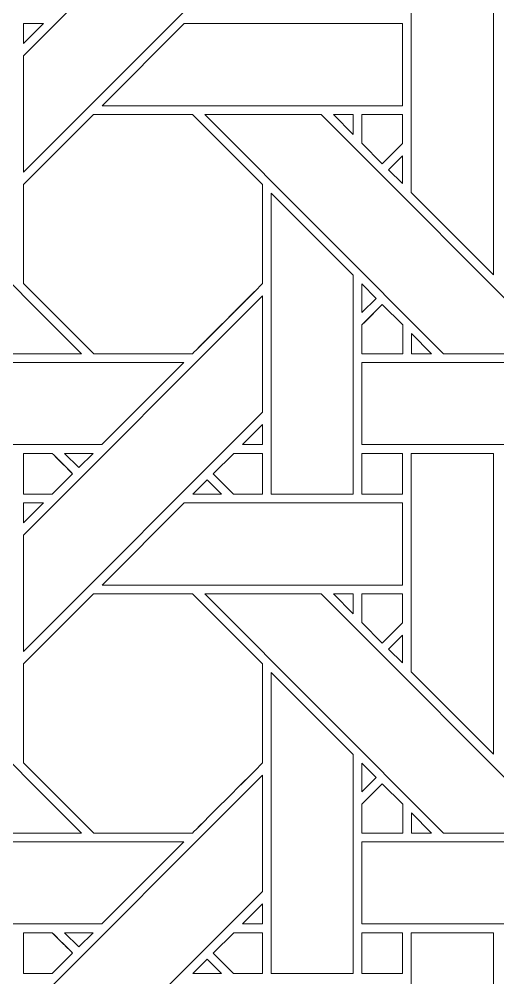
# Model space of a CAD drawing. Header units: inches. Extents: x 2.4 to 22.4, y -0.9 to 19.1.
# Drawn here: x 12.612 to 13.561, y 8.097 to 9.995 of the extents above; entities that cross this region are included whole.
import ezdxf

# ---------------------------------------------------------------- set-up
doc = ezdxf.new("R2010")
doc.units = ezdxf.units.IN
doc.header["$MEASUREMENT"] = 0
doc.layers.add('Design', color=7, linetype='Continuous', lineweight=0)

msp = doc.modelspace()

# ---------------------------------------------------------------- linework, layer by layer
at = {"layer": 'Design'}
for points, knots in [([(12.38285403781467, 19.09476386176223), (6.860006544325086, 19.09476386176223), (2.38285403781467, 14.61761135525181), (2.38285403781467, 9.094763861762152), (2.38285403781467, 3.571916368272569), (6.860006544325086, -0.9052361382378471), (12.38285403781467, -0.9052361382378471), (17.90570068359375, -0.9052361382378471), (22.38285319010417, 3.571916368272569), (22.38285319010417, 9.094763861762152), (22.38285319010417, 14.61761135525181), (17.90570068359375, 19.09476386176223), (12.38285403781467, 19.09476386176223)], [0, 0, 0, 0, 1, 1, 1, 2, 2, 2, 3, 3, 3, 4, 4, 4, 4]), ([(12.38285399022667, 17.97202232840777), (7.480079523069409, 17.97202232840777), (3.505595523581076, 13.99753832891944), (3.505595523581076, 9.094763861762152), (3.505595523581076, 4.191989394604888), (7.480079523069409, 0.2175053951165814), (12.38285399022667, 0.2175053951165814), (17.28562770484945, 0.2175053951165814), (21.26011170433779, 4.191989394604888), (21.26011170433779, 9.094763861762152), (21.26011170433779, 13.99753832891944), (17.28562770484945, 17.97202232840777), (12.38285399022667, 17.97202232840777)], [0, 0, 0, 0, 1, 1, 1, 2, 2, 2, 3, 3, 3, 4, 4, 4, 4]), ([(13.0940670437283, 10.16536966959635), (13.0940670437283, 10.16536966959635), (12.62039693196614, 9.691719902886282), (12.62039693196614, 9.691719902886282), (12.62039693196614, 9.691719902886282), (12.62039693196614, 9.92181650797526), (12.62039693196614, 9.92181650797526), (12.62039693196614, 9.92181650797526), (13.0940670437283, 10.39541880289713), (13.0940670437283, 10.39541880289713), (13.0940670437283, 10.39541880289713), (13.0940670437283, 10.16536966959635), (13.0940670437283, 10.16536966959635)], [0, 0, 0, 0, 1, 1, 1, 2, 2, 2, 3, 3, 3, 4, 4, 4, 4]), ([(13.55197397867838, 9.488807678222656), (13.55197397867838, 9.488807678222656), (13.38905673556857, 9.651725769042969), (13.38905673556857, 9.651725769042969), (13.38905673556857, 9.651725769042969), (13.38905673556857, 10.08392418755425), (13.38905673556857, 10.08392418755425), (13.38905673556857, 10.08392418755425), (13.55197397867838, 10.08392418755425), (13.55197397867838, 10.08392418755425), (13.55197397867838, 10.08392418755425), (13.55197397867838, 9.488807678222656), (13.55197397867838, 9.488807678222656)], [0, 0, 0, 0, 1, 1, 1, 2, 2, 2, 3, 3, 3, 4, 4, 4, 4]), ([(12.66022830539279, 9.986007690429688), (12.66022830539279, 9.986007690429688), (12.62039693196614, 9.946177164713541), (12.62039693196614, 9.946177164713541), (12.62039693196614, 9.946177164713541), (12.62039693196614, 9.986007690429688), (12.62039693196614, 9.986007690429688), (12.62039693196614, 9.986007690429688), (12.66022830539279, 9.986007690429688), (12.66022830539279, 9.986007690429688)], [0, 0, 0, 0, 1, 1, 1, 2, 2, 2, 3, 3, 3, 3]), ([(13.37152353922526, 9.986000908745657), (13.37152353922526, 9.986000908745657), (13.37152353922526, 9.823198954264322), (13.37152353922526, 9.823198954264322), (13.37152353922526, 9.823198954264322), (12.77623664008246, 9.823198954264322), (12.77623664008246, 9.823198954264322), (12.77623664008246, 9.823198954264322), (12.93908606635199, 9.986000908745657), (12.93908606635199, 9.986000908745657), (12.93908606635199, 9.986000908745657), (13.37152353922526, 9.986000908745657), (13.37152353922526, 9.986000908745657)], [0, 0, 0, 0, 1, 1, 1, 2, 2, 2, 3, 3, 3, 4, 4, 4, 4]), ([(12.73541174994574, 9.332411024305555), (12.73541174994574, 9.332411024305555), (12.50438944498698, 9.332411024305555), (12.50438944498698, 9.332411024305555), (12.50438944498698, 9.332411024305555), (12.03081427680121, 9.806060791015625), (12.03081427680121, 9.806060791015625), (12.03081427680121, 9.806060791015625), (12.26176198323567, 9.806060791015625), (12.26176198323567, 9.806060791015625), (12.26176198323567, 9.806060791015625), (12.73541174994574, 9.332411024305555), (12.73541174994574, 9.332411024305555)], [0, 0, 0, 0, 1, 1, 1, 2, 2, 2, 3, 3, 3, 4, 4, 4, 4]), ([(12.75909593370225, 9.8060548570421), (12.75909593370225, 9.8060548570421), (12.95530700683594, 9.8060548570421), (12.95530700683594, 9.8060548570421), (12.95530700683594, 9.8060548570421), (13.09405178493923, 9.667333814832899), (13.09405178493923, 9.667333814832899), (13.09405178493923, 9.667333814832899), (13.09405178493923, 9.471112569173174), (13.09405178493923, 9.471112569173174), (13.07625325520833, 9.453178405761719), (12.96432579888238, 9.341440836588541), (12.95534091525607, 9.332429673936632), (12.95534091525607, 9.332429673936632), (12.75963677300347, 9.332429673936632), (12.75963677300347, 9.332429673936632), (12.75963677300347, 9.332429673936632), (12.62039184570312, 9.471671210394964), (12.62039184570312, 9.471671210394964), (12.62039184570312, 9.471671210394964), (12.62039184570312, 9.667333814832899), (12.62039184570312, 9.667333814832899), (12.62039184570312, 9.667333814832899), (12.75909593370225, 9.8060548570421), (12.75909593370225, 9.8060548570421)], [0, 0, 0, 0, 1, 1, 1, 2, 2, 2, 3, 3, 3, 4, 4, 4, 5, 5, 5, 6, 6, 6, 7, 7, 7, 8, 8, 8, 8]), ([(13.09405178493923, 9.471112569173174), (13.07593366834852, 9.452857971191406), (12.96408081054687, 9.34118906656901), (12.95534091525607, 9.332429673936632), (12.95534091525607, 9.332429673936632), (12.75963677300347, 9.332429673936632), (12.75963677300347, 9.332429673936632), (12.75963677300347, 9.332429673936632), (12.62039184570312, 9.471671210394964), (12.62039184570312, 9.471671210394964), (12.62039184570312, 9.471671210394964), (12.62039184570312, 9.667333814832899), (12.62039184570312, 9.667333814832899), (12.62039184570312, 9.667333814832899), (12.75909593370225, 9.8060548570421), (12.75909593370225, 9.8060548570421), (12.75909593370225, 9.8060548570421), (12.95530700683594, 9.8060548570421), (12.95530700683594, 9.8060548570421), (12.95530700683594, 9.8060548570421), (13.09405178493923, 9.667333814832899), (13.09405178493923, 9.667333814832899), (13.09405178493923, 9.667333814832899), (13.09405178493923, 9.471112569173174), (13.09405178493923, 9.471112569173174)], [0, 0, 0, 0, 1, 1, 1, 2, 2, 2, 3, 3, 3, 4, 4, 4, 5, 5, 5, 6, 6, 6, 7, 7, 7, 8, 8, 8, 8]), ([(13.68412695990668, 9.332411024305555), (13.68412695990668, 9.332411024305555), (13.45310465494791, 9.332411024305555), (13.45310465494791, 9.332411024305555), (13.45310465494791, 9.332411024305555), (12.97954305013021, 9.806060791015625), (12.97954305013021, 9.806060791015625), (12.97954305013021, 9.806060791015625), (13.21048397488064, 9.806060791015625), (13.21048397488064, 9.806060791015625), (13.21048397488064, 9.806060791015625), (13.68412695990668, 9.332411024305555), (13.68412695990668, 9.332411024305555)], [0, 0, 0, 0, 1, 1, 1, 2, 2, 2, 3, 3, 3, 4, 4, 4, 4]), ([(13.23460557725694, 9.806054009331596), (13.23460557725694, 9.806054009331596), (13.27405548095703, 9.806054009331596), (13.27405548095703, 9.806054009331596), (13.27405548095703, 9.806054009331596), (13.27405548095703, 9.766229417588974), (13.27405548095703, 9.766229417588974), (13.27405548095703, 9.766229417588974), (13.23460557725694, 9.806054009331596), (13.23460557725694, 9.806054009331596)], [0, 0, 0, 0, 1, 1, 1, 2, 2, 2, 3, 3, 3, 3]), ([(13.29125722249349, 9.748860677083332), (13.29125722249349, 9.748860677083332), (13.29125722249349, 9.806068420410156), (13.29125722249349, 9.806068420410156), (13.29125722249349, 9.806068420410156), (13.37151760525173, 9.806068420410156), (13.37151760525173, 9.806068420410156), (13.37151760525173, 9.806068420410156), (13.37151760525173, 9.748473273383246), (13.37151760525173, 9.748473273383246), (13.37151760525173, 9.748473273383246), (13.33158789740668, 9.708526611328125), (13.33158789740668, 9.708526611328125), (13.33158789740668, 9.708526611328125), (13.29125722249349, 9.748860677083332), (13.29125722249349, 9.748860677083332)], [0, 0, 0, 0, 1, 1, 1, 2, 2, 2, 3, 3, 3, 4, 4, 4, 5, 5, 5, 5]), ([(13.37151760525173, 9.748473273383246), (13.37151760525173, 9.748473273383246), (13.33158789740668, 9.708526611328125), (13.33158789740668, 9.708526611328125), (13.33158789740668, 9.708526611328125), (13.29125722249349, 9.748860677083332), (13.29125722249349, 9.748860677083332), (13.29125722249349, 9.748860677083332), (13.29125722249349, 9.806068420410156), (13.29125722249349, 9.806068420410156), (13.29125722249349, 9.806068420410156), (13.37151760525173, 9.806068420410156), (13.37151760525173, 9.806068420410156), (13.37151760525173, 9.806068420410156), (13.37151760525173, 9.748473273383246), (13.37151760525173, 9.748473273383246)], [0, 0, 0, 0, 1, 1, 1, 2, 2, 2, 3, 3, 3, 4, 4, 4, 5, 5, 5, 5]), ([(13.37152353922526, 9.724227057562933), (13.37152353922526, 9.724227057562933), (13.37152353922526, 9.669054667154947), (13.37152353922526, 9.669054667154947), (13.37152353922526, 9.669054667154947), (13.34375339084201, 9.696436564127604), (13.34375339084201, 9.696436564127604), (13.34375339084201, 9.696436564127604), (13.37152353922526, 9.724227057562933), (13.37152353922526, 9.724227057562933)], [0, 0, 0, 0, 1, 1, 1, 2, 2, 2, 3, 3, 3, 3]), ([(13.1112060546875, 9.05441708034939), (13.1112060546875, 9.05441708034939), (13.1112060546875, 9.650249057345919), (13.1112060546875, 9.650249057345919), (13.1112060546875, 9.650249057345919), (13.27396053738064, 9.488106621636282), (13.27396053738064, 9.488106621636282), (13.27396053738064, 9.488106621636282), (13.27396053738064, 9.05441708034939), (13.27396053738064, 9.05441708034939), (13.27396053738064, 9.05441708034939), (13.1112060546875, 9.05441708034939), (13.1112060546875, 9.05441708034939)], [0, 0, 0, 0, 1, 1, 1, 2, 2, 2, 3, 3, 3, 4, 4, 4, 4]), ([(13.29127587212456, 9.413842095269096), (13.29127587212456, 9.413842095269096), (13.29127587212456, 9.47060055202908), (13.29127587212456, 9.47060055202908), (13.29127587212456, 9.47060055202908), (13.31945461697048, 9.442027621799044), (13.31945461697048, 9.442027621799044), (13.31945461697048, 9.442027621799044), (13.29127587212456, 9.413842095269096), (13.29127587212456, 9.413842095269096)], [0, 0, 0, 0, 1, 1, 1, 2, 2, 2, 3, 3, 3, 3]), ([(13.0940670437283, 9.21664089626736), (13.0940670437283, 9.21664089626736), (12.62039693196614, 8.742984347873264), (12.62039693196614, 8.742984347873264), (12.62039693196614, 8.742984347873264), (12.62039693196614, 8.973080952962238), (12.62039693196614, 8.973080952962238), (12.62039693196614, 8.973080952962238), (13.0940670437283, 9.446683247884113), (13.0940670437283, 9.446683247884113), (13.0940670437283, 9.446683247884113), (13.0940670437283, 9.21664089626736), (13.0940670437283, 9.21664089626736)], [0, 0, 0, 0, 1, 1, 1, 2, 2, 2, 3, 3, 3, 4, 4, 4, 4]), ([(13.29127078586154, 9.332187228732638), (13.29127078586154, 9.332187228732638), (13.29127078586154, 9.389473809136282), (13.29127078586154, 9.389473809136282), (13.29127078586154, 9.389473809136282), (13.33159467909071, 9.429807874891493), (13.33159467909071, 9.429807874891493), (13.33159467909071, 9.429807874891493), (13.37192620171441, 9.389480590820312), (13.37192620171441, 9.389480590820312), (13.37192620171441, 9.389480590820312), (13.37192620171441, 9.332187228732638), (13.37192620171441, 9.332187228732638), (13.37192620171441, 9.332187228732638), (13.29127078586154, 9.332187228732638), (13.29127078586154, 9.332187228732638)], [0, 0, 0, 0, 1, 1, 1, 2, 2, 2, 3, 3, 3, 4, 4, 4, 5, 5, 5, 5]), ([(13.29670715332031, 9.394893222384981), (13.29670715332031, 9.394893222384981), (13.33159467909071, 9.429807874891493), (13.33159467909071, 9.429807874891493), (13.33159467909071, 9.429807874891493), (13.37192620171441, 9.389480590820312), (13.37192620171441, 9.389480590820312), (13.37192620171441, 9.389480590820312), (13.37192620171441, 9.332187228732638), (13.37192620171441, 9.332187228732638), (13.37192620171441, 9.332187228732638), (13.29127078586154, 9.332187228732638), (13.29127078586154, 9.332187228732638), (13.29127078586154, 9.332187228732638), (13.29127078586154, 9.389473809136282), (13.29127078586154, 9.389473809136282), (13.29127078586154, 9.389473809136282), (13.29670715332031, 9.394893222384981), (13.29670715332031, 9.394893222384981)], [0, 0, 0, 0, 1, 1, 1, 2, 2, 2, 3, 3, 3, 4, 4, 4, 5, 5, 5, 6, 6, 6, 6]), ([(13.38917880588107, 9.332404242621527), (13.38917880588107, 9.332404242621527), (13.38917880588107, 9.372200859917532), (13.38917880588107, 9.372200859917532), (13.38917880588107, 9.372200859917532), (13.42890082465278, 9.332404242621527), (13.42890082465278, 9.332404242621527), (13.42890082465278, 9.332404242621527), (13.38917880588107, 9.332404242621527), (13.38917880588107, 9.332404242621527)], [0, 0, 0, 0, 1, 1, 1, 2, 2, 2, 3, 3, 3, 3]), ([(12.34254709879557, 9.152463277180988), (12.34254709879557, 9.152463277180988), (12.34254709879557, 9.315163506401907), (12.34254709879557, 9.315163506401907), (12.34254709879557, 9.315163506401907), (12.93824174669053, 9.315163506401907), (12.93824174669053, 9.315163506401907), (12.93824174669053, 9.315163506401907), (12.7755143907335, 9.152463277180988), (12.7755143907335, 9.152463277180988), (12.7755143907335, 9.152463277180988), (12.34254709879557, 9.152463277180988), (12.34254709879557, 9.152463277180988)], [0, 0, 0, 0, 1, 1, 1, 2, 2, 2, 3, 3, 3, 4, 4, 4, 4]), ([(13.88697136773003, 9.315163506401907), (13.88697136773003, 9.315163506401907), (13.724244011773, 9.152463277180988), (13.724244011773, 9.152463277180988), (13.724244011773, 9.152463277180988), (13.29127587212456, 9.152463277180988), (13.29127587212456, 9.152463277180988), (13.29127587212456, 9.152463277180988), (13.29127587212456, 9.315163506401907), (13.29127587212456, 9.315163506401907), (13.29127587212456, 9.315163506401907), (13.88697136773003, 9.315163506401907), (13.88697136773003, 9.315163506401907)], [0, 0, 0, 0, 1, 1, 1, 2, 2, 2, 3, 3, 3, 4, 4, 4, 4]), ([(13.05430433485243, 9.152483622233072), (13.05430433485243, 9.152483622233072), (13.0940670437283, 9.192253112792969), (13.0940670437283, 9.192253112792969), (13.0940670437283, 9.192253112792969), (13.0940670437283, 9.152483622233072), (13.0940670437283, 9.152483622233072), (13.0940670437283, 9.152483622233072), (13.05430433485243, 9.152483622233072), (13.05430433485243, 9.152483622233072)], [0, 0, 0, 0, 1, 1, 1, 2, 2, 2, 3, 3, 3, 3]), ([(12.67745717366536, 9.135196261935763), (12.68259599473741, 9.130084567599825), (12.71336703830295, 9.099268595377604), (12.71779123942057, 9.094844394259981), (12.71779123942057, 9.094844394259981), (12.67736477322048, 9.054421318901907), (12.67736477322048, 9.054421318901907), (12.67736477322048, 9.054421318901907), (12.62039184570312, 9.054421318901907), (12.62039184570312, 9.054421318901907), (12.62039184570312, 9.054421318901907), (12.62039184570312, 9.135196261935763), (12.62039184570312, 9.135196261935763), (12.62039184570312, 9.135196261935763), (12.67745717366536, 9.135196261935763), (12.67745717366536, 9.135196261935763)], [0, 0, 0, 0, 1, 1, 1, 2, 2, 2, 3, 3, 3, 4, 4, 4, 5, 5, 5, 5]), ([(12.62039184570312, 9.054421318901907), (12.62039184570312, 9.054421318901907), (12.62039184570312, 9.135196261935763), (12.62039184570312, 9.135196261935763), (12.62039184570312, 9.135196261935763), (12.67745717366536, 9.135196261935763), (12.67745717366536, 9.135196261935763), (12.68291558159722, 9.129771762424044), (12.71374850802951, 9.098894755045572), (12.71779123942057, 9.094844394259981), (12.71779123942057, 9.094844394259981), (12.67736477322048, 9.054421318901907), (12.67736477322048, 9.054421318901907), (12.67736477322048, 9.054421318901907), (12.62039184570312, 9.054421318901907), (12.62039184570312, 9.054421318901907)], [0, 0, 0, 0, 1, 1, 1, 2, 2, 2, 3, 3, 3, 4, 4, 4, 5, 5, 5, 5]), ([(12.70181528727213, 9.13519541422526), (12.70181528727213, 9.13519541422526), (12.75829484727647, 9.13519541422526), (12.75829484727647, 9.13519541422526), (12.75829484727647, 9.13519541422526), (12.73000759548611, 9.107009887695312), (12.73000759548611, 9.107009887695312), (12.73000759548611, 9.107009887695312), (12.70181528727213, 9.13519541422526), (12.70181528727213, 9.13519541422526)], [0, 0, 0, 0, 1, 1, 1, 2, 2, 2, 3, 3, 3, 3]), ([(13.03695678710937, 9.054414537217882), (13.03695678710937, 9.054414537217882), (12.99659474690755, 9.09479014078776), (12.99659474690755, 9.09479014078776), (12.99659474690755, 9.09479014078776), (13.03702460394965, 9.135216606987846), (13.03702460394965, 9.135216606987846), (13.03702460394965, 9.135216606987846), (13.09406534830729, 9.135216606987846), (13.09406534830729, 9.135216606987846), (13.09406534830729, 9.135216606987846), (13.09406534830729, 9.054414537217882), (13.09406534830729, 9.054414537217882), (13.09406534830729, 9.054414537217882), (13.03695678710937, 9.054414537217882), (13.03695678710937, 9.054414537217882)], [0, 0, 0, 0, 1, 1, 1, 2, 2, 2, 3, 3, 3, 4, 4, 4, 5, 5, 5, 5]), ([(13.09406534830729, 9.135216606987846), (13.09406534830729, 9.135216606987846), (13.09406534830729, 9.054414537217882), (13.09406534830729, 9.054414537217882), (13.09406534830729, 9.054414537217882), (13.03695678710937, 9.054414537217882), (13.03695678710937, 9.054414537217882), (13.03695678710937, 9.054414537217882), (12.99659474690755, 9.09479014078776), (12.99659474690755, 9.09479014078776), (12.99659474690755, 9.09479014078776), (13.03702460394965, 9.135216606987846), (13.03702460394965, 9.135216606987846), (13.03702460394965, 9.135216606987846), (13.09406534830729, 9.135216606987846), (13.09406534830729, 9.135216606987846)], [0, 0, 0, 0, 1, 1, 1, 2, 2, 2, 3, 3, 3, 4, 4, 4, 5, 5, 5, 5]), ([(13.29127078586154, 9.054414537217882), (13.29127078586154, 9.054414537217882), (13.29127078586154, 9.135196261935763), (13.29127078586154, 9.135196261935763), (13.29127078586154, 9.135196261935763), (13.37151760525173, 9.135196261935763), (13.37151760525173, 9.135196261935763), (13.37151760525173, 9.135196261935763), (13.37151760525173, 9.054414537217882), (13.37151760525173, 9.054414537217882), (13.37151760525173, 9.054414537217882), (13.29127078586154, 9.054414537217882), (13.29127078586154, 9.054414537217882)], [0, 0, 0, 0, 1, 1, 1, 2, 2, 2, 3, 3, 3, 4, 4, 4, 4]), ([(13.37151760525173, 9.135196261935763), (13.37151760525173, 9.135196261935763), (13.37151760525173, 9.054414537217882), (13.37151760525173, 9.054414537217882), (13.37151760525173, 9.054414537217882), (13.29127078586154, 9.054414537217882), (13.29127078586154, 9.054414537217882), (13.29127078586154, 9.054414537217882), (13.29127078586154, 9.135196261935763), (13.29127078586154, 9.135196261935763), (13.29127078586154, 9.135196261935763), (13.37151760525173, 9.135196261935763), (13.37151760525173, 9.135196261935763)], [0, 0, 0, 0, 1, 1, 1, 2, 2, 2, 3, 3, 3, 4, 4, 4, 4]), ([(13.55197397867838, 8.54008568657769), (13.55197397867838, 8.54008568657769), (13.38905673556857, 8.7030029296875), (13.38905673556857, 8.7030029296875), (13.38905673556857, 8.7030029296875), (13.38905673556857, 9.13519541422526), (13.38905673556857, 9.13519541422526), (13.38905673556857, 9.13519541422526), (13.55197397867838, 9.13519541422526), (13.55197397867838, 9.13519541422526), (13.55197397867838, 9.13519541422526), (13.55197397867838, 8.54008568657769), (13.55197397867838, 8.54008568657769)], [0, 0, 0, 0, 1, 1, 1, 2, 2, 2, 3, 3, 3, 4, 4, 4, 4]), ([(13.01273091634114, 9.05441708034939), (13.01273091634114, 9.05441708034939), (12.95622422960069, 9.05441708034939), (12.95622422960069, 9.05441708034939), (12.95622422960069, 9.05441708034939), (12.98448435465495, 9.082677205403645), (12.98448435465495, 9.082677205403645), (12.98448435465495, 9.082677205403645), (13.01273091634114, 9.05441708034939), (13.01273091634114, 9.05441708034939)], [0, 0, 0, 0, 1, 1, 1, 2, 2, 2, 3, 3, 3, 3]), ([(12.66022830539279, 9.037278917100695), (12.66022830539279, 9.037278917100695), (12.62039693196614, 8.997447543674044), (12.62039693196614, 8.997447543674044), (12.62039693196614, 8.997447543674044), (12.62039693196614, 9.037278917100695), (12.62039693196614, 9.037278917100695), (12.62039693196614, 9.037278917100695), (12.66022830539279, 9.037278917100695), (12.66022830539279, 9.037278917100695)], [0, 0, 0, 0, 1, 1, 1, 2, 2, 2, 3, 3, 3, 3]), ([(13.37152353922526, 9.037278917100695), (13.37152353922526, 9.037278917100695), (13.37152353922526, 8.87447018093533), (13.37152353922526, 8.87447018093533), (13.37152353922526, 8.87447018093533), (12.77623664008246, 8.87447018093533), (12.77623664008246, 8.87447018093533), (12.77623664008246, 8.87447018093533), (12.93908606635199, 9.037278917100695), (12.93908606635199, 9.037278917100695), (12.93908606635199, 9.037278917100695), (13.37152353922526, 9.037278917100695), (13.37152353922526, 9.037278917100695)], [0, 0, 0, 0, 1, 1, 1, 2, 2, 2, 3, 3, 3, 4, 4, 4, 4]), ([(12.03081427680121, 8.857331169976128), (12.03081427680121, 8.857331169976128), (12.26176198323567, 8.857331169976128), (12.26176198323567, 8.857331169976128), (12.26176198323567, 8.857331169976128), (12.73541174994574, 8.383688184950087), (12.73541174994574, 8.383688184950087), (12.73541174994574, 8.383688184950087), (12.50437503390842, 8.383688184950087), (12.50437503390842, 8.383688184950087), (12.50437503390842, 8.383688184950087), (12.03081427680121, 8.857331169976128), (12.03081427680121, 8.857331169976128)], [0, 0, 0, 0, 1, 1, 1, 2, 2, 2, 3, 3, 3, 4, 4, 4, 4]), ([(12.75909593370225, 8.857318454318577), (12.75909593370225, 8.857318454318577), (12.95530700683594, 8.857318454318577), (12.95530700683594, 8.857318454318577), (12.95530700683594, 8.857318454318577), (13.09405178493923, 8.71860165066189), (13.09405178493923, 8.71860165066189), (13.09405178493923, 8.71860165066189), (13.09405178493923, 8.52238040500217), (13.09405178493923, 8.52238040500217), (13.07625325520833, 8.504445393880207), (12.9643325805664, 8.392704433865015), (12.9553476969401, 8.383693271213108), (12.9553476969401, 8.383693271213108), (12.75963677300347, 8.383693271213108), (12.75963677300347, 8.383693271213108), (12.75963677300347, 8.383693271213108), (12.62039184570312, 8.52293480767144), (12.62039184570312, 8.52293480767144), (12.62039184570312, 8.52293480767144), (12.62039184570312, 8.718594868977863), (12.62039184570312, 8.718594868977863), (12.62039184570312, 8.718594868977863), (12.75909593370225, 8.857318454318577), (12.75909593370225, 8.857318454318577)], [0, 0, 0, 0, 1, 1, 1, 2, 2, 2, 3, 3, 3, 4, 4, 4, 5, 5, 5, 6, 6, 6, 7, 7, 7, 8, 8, 8, 8]), ([(12.62039184570312, 8.718594868977863), (12.62039184570312, 8.718594868977863), (12.75909593370225, 8.857318454318577), (12.75909593370225, 8.857318454318577), (12.75909593370225, 8.857318454318577), (12.95530700683594, 8.857318454318577), (12.95530700683594, 8.857318454318577), (12.95530700683594, 8.857318454318577), (13.09405178493923, 8.71860165066189), (13.09405178493923, 8.71860165066189), (13.09405178493923, 8.71860165066189), (13.09405178493923, 8.52238040500217), (13.09405178493923, 8.52238040500217), (13.0761244032118, 8.50431654188368), (12.96423678927951, 8.392609490288628), (12.9553476969401, 8.383693271213108), (12.9553476969401, 8.383693271213108), (12.75963677300347, 8.383693271213108), (12.75963677300347, 8.383693271213108), (12.75963677300347, 8.383693271213108), (12.62039184570312, 8.52293480767144), (12.62039184570312, 8.52293480767144), (12.62039184570312, 8.52293480767144), (12.62039184570312, 8.718594868977863), (12.62039184570312, 8.718594868977863)], [0, 0, 0, 0, 1, 1, 1, 2, 2, 2, 3, 3, 3, 4, 4, 4, 5, 5, 5, 6, 6, 6, 7, 7, 7, 8, 8, 8, 8]), ([(13.68412695990668, 8.383688184950087), (13.68412695990668, 8.383688184950087), (13.45309109157986, 8.383688184950087), (13.45309109157986, 8.383688184950087), (13.45309109157986, 8.383688184950087), (12.97954305013021, 8.857331169976128), (12.97954305013021, 8.857331169976128), (12.97954305013021, 8.857331169976128), (13.21048397488064, 8.857331169976128), (13.21048397488064, 8.857331169976128), (13.21048397488064, 8.857331169976128), (13.68412695990668, 8.383688184950087), (13.68412695990668, 8.383688184950087)], [0, 0, 0, 0, 1, 1, 1, 2, 2, 2, 3, 3, 3, 4, 4, 4, 4]), ([(13.23460557725694, 8.857331169976128), (13.23460557725694, 8.857331169976128), (13.27405548095703, 8.857331169976128), (13.27405548095703, 8.857331169976128), (13.27405548095703, 8.857331169976128), (13.27405548095703, 8.817487080891924), (13.27405548095703, 8.817487080891924), (13.27405548095703, 8.817487080891924), (13.23460557725694, 8.857331169976128), (13.23460557725694, 8.857331169976128)], [0, 0, 0, 0, 1, 1, 1, 2, 2, 2, 3, 3, 3, 3]), ([(13.29125722249349, 8.800128512912327), (13.29125722249349, 8.800128512912327), (13.29125722249349, 8.857332865397135), (13.29125722249349, 8.857332865397135), (13.29125722249349, 8.857332865397135), (13.37151760525173, 8.857332865397135), (13.37151760525173, 8.857332865397135), (13.37151760525173, 8.857332865397135), (13.37151760525173, 8.799736870659721), (13.37151760525173, 8.799736870659721), (13.37151760525173, 8.799736870659721), (13.33158111572265, 8.759786817762587), (13.33158111572265, 8.759786817762587), (13.33158111572265, 8.759786817762587), (13.29125722249349, 8.800128512912327), (13.29125722249349, 8.800128512912327)], [0, 0, 0, 0, 1, 1, 1, 2, 2, 2, 3, 3, 3, 4, 4, 4, 5, 5, 5, 5]), ([(13.37151760525173, 8.799736870659721), (13.37151760525173, 8.799736870659721), (13.33158111572265, 8.759786817762587), (13.33158111572265, 8.759786817762587), (13.33158111572265, 8.759786817762587), (13.29125722249349, 8.800128512912327), (13.29125722249349, 8.800128512912327), (13.29125722249349, 8.800128512912327), (13.29125722249349, 8.857332865397135), (13.29125722249349, 8.857332865397135), (13.29125722249349, 8.857332865397135), (13.37151760525173, 8.857332865397135), (13.37151760525173, 8.857332865397135), (13.37151760525173, 8.857332865397135), (13.37151760525173, 8.799736870659721), (13.37151760525173, 8.799736870659721)], [0, 0, 0, 0, 1, 1, 1, 2, 2, 2, 3, 3, 3, 4, 4, 4, 5, 5, 5, 5]), ([(13.37152353922526, 8.775505065917969), (13.37152353922526, 8.775505065917969), (13.37152353922526, 8.720332675509983), (13.37152353922526, 8.720332675509983), (13.37152353922526, 8.720332675509983), (13.34375339084201, 8.747721354166666), (13.34375339084201, 8.747721354166666), (13.34375339084201, 8.747721354166666), (13.37152353922526, 8.775505065917969), (13.37152353922526, 8.775505065917969)], [0, 0, 0, 0, 1, 1, 1, 2, 2, 2, 3, 3, 3, 3]), ([(13.27396053738064, 8.539377848307291), (13.27396053738064, 8.539377848307291), (13.27396053738064, 8.105688307020399), (13.27396053738064, 8.105688307020399), (13.27396053738064, 8.105688307020399), (13.1112060546875, 8.105688307020399), (13.1112060546875, 8.105688307020399), (13.1112060546875, 8.105688307020399), (13.1112060546875, 8.701532999674479), (13.1112060546875, 8.701532999674479), (13.1112060546875, 8.701532999674479), (13.27396053738064, 8.539377848307291), (13.27396053738064, 8.539377848307291)], [0, 0, 0, 0, 1, 1, 1, 2, 2, 2, 3, 3, 3, 4, 4, 4, 4]), ([(13.29127587212456, 8.465120103624132), (13.29127587212456, 8.465120103624132), (13.29127587212456, 8.52188534206814), (13.29127587212456, 8.52188534206814), (13.29127587212456, 8.52188534206814), (13.31945461697048, 8.49329884847005), (13.31945461697048, 8.49329884847005), (13.31945461697048, 8.49329884847005), (13.29127587212456, 8.465120103624132), (13.29127587212456, 8.465120103624132)], [0, 0, 0, 0, 1, 1, 1, 2, 2, 2, 3, 3, 3, 3]), ([(12.62039693196614, 8.0243657430013), (12.62039693196614, 8.0243657430013), (13.0940670437283, 8.497953626844618), (13.0940670437283, 8.497953626844618), (13.0940670437283, 8.497953626844618), (13.0940670437283, 8.267911275227863), (13.0940670437283, 8.267911275227863), (13.0940670437283, 8.267911275227863), (12.62039693196614, 7.794254726833766), (12.62039693196614, 7.794254726833766), (12.62039693196614, 7.794254726833766), (12.62039693196614, 8.0243657430013), (12.62039693196614, 8.0243657430013)], [0, 0, 0, 0, 1, 1, 1, 2, 2, 2, 3, 3, 3, 4, 4, 4, 4]), ([(13.29127078586154, 8.383448282877604), (13.29127078586154, 8.383448282877604), (13.29127078586154, 8.440734015570746), (13.29127078586154, 8.440734015570746), (13.29127078586154, 8.440734015570746), (13.33160146077474, 8.481072319878471), (13.33160146077474, 8.481072319878471), (13.33160146077474, 8.481072319878471), (13.37192620171441, 8.440744188096788), (13.37192620171441, 8.440744188096788), (13.37192620171441, 8.440744188096788), (13.37192620171441, 8.383448282877604), (13.37192620171441, 8.383448282877604), (13.37192620171441, 8.383448282877604), (13.29127078586154, 8.383448282877604), (13.29127078586154, 8.383448282877604)], [0, 0, 0, 0, 1, 1, 1, 2, 2, 2, 3, 3, 3, 4, 4, 4, 5, 5, 5, 5]), ([(13.33160146077474, 8.481072319878471), (13.33160146077474, 8.481072319878471), (13.37192620171441, 8.440744188096788), (13.37192620171441, 8.440744188096788), (13.37192620171441, 8.440744188096788), (13.37192620171441, 8.383448282877604), (13.37192620171441, 8.383448282877604), (13.37192620171441, 8.383448282877604), (13.29127078586154, 8.383448282877604), (13.29127078586154, 8.383448282877604), (13.29127078586154, 8.383448282877604), (13.29127078586154, 8.440734015570746), (13.29127078586154, 8.440734015570746), (13.29127078586154, 8.440734015570746), (13.33160146077474, 8.481072319878471), (13.33160146077474, 8.481072319878471)], [0, 0, 0, 0, 1, 1, 1, 2, 2, 2, 3, 3, 3, 4, 4, 4, 5, 5, 5, 5]), ([(13.38917880588107, 8.383674621582031), (13.38917880588107, 8.383674621582031), (13.38917880588107, 8.423465304904514), (13.38917880588107, 8.423465304904514), (13.38917880588107, 8.423465304904514), (13.42890082465278, 8.383674621582031), (13.42890082465278, 8.383674621582031), (13.42890082465278, 8.383674621582031), (13.38917880588107, 8.383674621582031), (13.38917880588107, 8.383674621582031)], [0, 0, 0, 0, 1, 1, 1, 2, 2, 2, 3, 3, 3, 3]), ([(12.34254709879557, 8.203741285536024), (12.34254709879557, 8.203741285536024), (12.34254709879557, 8.36644066704644), (12.34254709879557, 8.36644066704644), (12.34254709879557, 8.36644066704644), (12.93825531005859, 8.36644066704644), (12.93825531005859, 8.36644066704644), (12.93825531005859, 8.36644066704644), (12.7755143907335, 8.203741285536024), (12.7755143907335, 8.203741285536024), (12.7755143907335, 8.203741285536024), (12.34254709879557, 8.203741285536024), (12.34254709879557, 8.203741285536024)], [0, 0, 0, 0, 1, 1, 1, 2, 2, 2, 3, 3, 3, 4, 4, 4, 4]), ([(13.29127587212456, 8.203741285536024), (13.29127587212456, 8.203741285536024), (13.29127587212456, 8.36644066704644), (13.29127587212456, 8.36644066704644), (13.29127587212456, 8.36644066704644), (13.88697136773003, 8.36644066704644), (13.88697136773003, 8.36644066704644), (13.88697136773003, 8.36644066704644), (13.724244011773, 8.203741285536024), (13.724244011773, 8.203741285536024), (13.724244011773, 8.203741285536024), (13.29127587212456, 8.203741285536024), (13.29127587212456, 8.203741285536024)], [0, 0, 0, 0, 1, 1, 1, 2, 2, 2, 3, 3, 3, 4, 4, 4, 4]), ([(13.05430433485243, 8.20375484890408), (13.05430433485243, 8.20375484890408), (13.0940670437283, 8.243531121148003), (13.0940670437283, 8.243531121148003), (13.0940670437283, 8.243531121148003), (13.0940670437283, 8.20375484890408), (13.0940670437283, 8.20375484890408), (13.0940670437283, 8.20375484890408), (13.05430433485243, 8.20375484890408), (13.05430433485243, 8.20375484890408)], [0, 0, 0, 0, 1, 1, 1, 2, 2, 2, 3, 3, 3, 3]), ([(12.67745717366536, 8.186459859212238), (12.68259599473741, 8.1813481648763), (12.71337381998698, 8.150536431206596), (12.7177980211046, 8.146112230088974), (12.7177980211046, 8.146112230088974), (12.67736477322048, 8.10568576388889), (12.67736477322048, 8.10568576388889), (12.67736477322048, 8.10568576388889), (12.62039184570312, 8.10568576388889), (12.62039184570312, 8.10568576388889), (12.62039184570312, 8.10568576388889), (12.62039184570312, 8.186459859212238), (12.62039184570312, 8.186459859212238), (12.62039184570312, 8.186459859212238), (12.67745717366536, 8.186459859212238), (12.67745717366536, 8.186459859212238)], [0, 0, 0, 0, 1, 1, 1, 2, 2, 2, 3, 3, 3, 4, 4, 4, 5, 5, 5, 5]), ([(12.62039184570312, 8.186459859212238), (12.62039184570312, 8.186459859212238), (12.67745717366536, 8.186459859212238), (12.67745717366536, 8.186459859212238), (12.68303849962022, 8.180905659993488), (12.7177980211046, 8.146112230088974), (12.7177980211046, 8.146112230088974), (12.7177980211046, 8.146112230088974), (12.67736477322048, 8.10568576388889), (12.67736477322048, 8.10568576388889), (12.67736477322048, 8.10568576388889), (12.62039184570312, 8.10568576388889), (12.62039184570312, 8.10568576388889), (12.62039184570312, 8.10568576388889), (12.62039184570312, 8.186459859212238), (12.62039184570312, 8.186459859212238)], [0, 0, 0, 0, 1, 1, 1, 2, 2, 2, 3, 3, 3, 4, 4, 4, 5, 5, 5, 5]), ([(12.75828128390842, 8.186466640896265), (12.75828128390842, 8.186466640896265), (12.73000759548611, 8.158287896050346), (12.73000759548611, 8.158287896050346), (12.73000759548611, 8.158287896050346), (12.70182885064019, 8.186466640896265), (12.70182885064019, 8.186466640896265), (12.70182885064019, 8.186466640896265), (12.75828128390842, 8.186466640896265), (12.75828128390842, 8.186466640896265)], [0, 0, 0, 0, 1, 1, 1, 2, 2, 2, 3, 3, 3, 3]), ([(13.03695678710937, 8.105678134494358), (13.03695678710937, 8.105678134494358), (12.99659474690755, 8.14605712890625), (12.99659474690755, 8.14605712890625), (12.99659474690755, 8.14605712890625), (13.03702460394965, 8.186483595106337), (13.03702460394965, 8.186483595106337), (13.03702460394965, 8.186483595106337), (13.09406534830729, 8.186483595106337), (13.09406534830729, 8.186483595106337), (13.09406534830729, 8.186483595106337), (13.09406534830729, 8.105678134494358), (13.09406534830729, 8.105678134494358), (13.09406534830729, 8.105678134494358), (13.03695678710937, 8.105678134494358), (13.03695678710937, 8.105678134494358)], [0, 0, 0, 0, 1, 1, 1, 2, 2, 2, 3, 3, 3, 4, 4, 4, 5, 5, 5, 5]), ([(12.99659474690755, 8.14605712890625), (12.99659474690755, 8.14605712890625), (13.03702460394965, 8.186483595106337), (13.03702460394965, 8.186483595106337), (13.03702460394965, 8.186483595106337), (13.09406534830729, 8.186483595106337), (13.09406534830729, 8.186483595106337), (13.09406534830729, 8.186483595106337), (13.09406534830729, 8.105678134494358), (13.09406534830729, 8.105678134494358), (13.09406534830729, 8.105678134494358), (13.03695678710937, 8.105678134494358), (13.03695678710937, 8.105678134494358), (13.03695678710937, 8.105678134494358), (12.99659474690755, 8.14605712890625), (12.99659474690755, 8.14605712890625)], [0, 0, 0, 0, 1, 1, 1, 2, 2, 2, 3, 3, 3, 4, 4, 4, 5, 5, 5, 5]), ([(13.29127078586154, 8.105678134494358), (13.29127078586154, 8.105678134494358), (13.29127078586154, 8.186459859212238), (13.29127078586154, 8.186459859212238), (13.29127078586154, 8.186459859212238), (13.37151760525173, 8.186459859212238), (13.37151760525173, 8.186459859212238), (13.37151760525173, 8.186459859212238), (13.37151760525173, 8.105678134494358), (13.37151760525173, 8.105678134494358), (13.37151760525173, 8.105678134494358), (13.29127078586154, 8.105678134494358), (13.29127078586154, 8.105678134494358)], [0, 0, 0, 0, 1, 1, 1, 2, 2, 2, 3, 3, 3, 4, 4, 4, 4]), ([(13.37151760525173, 8.186459859212238), (13.37151760525173, 8.186459859212238), (13.37151760525173, 8.105678134494358), (13.37151760525173, 8.105678134494358), (13.37151760525173, 8.105678134494358), (13.29127078586154, 8.105678134494358), (13.29127078586154, 8.105678134494358), (13.29127078586154, 8.105678134494358), (13.29127078586154, 8.186459859212238), (13.29127078586154, 8.186459859212238), (13.29127078586154, 8.186459859212238), (13.37151760525173, 8.186459859212238), (13.37151760525173, 8.186459859212238)], [0, 0, 0, 0, 1, 1, 1, 2, 2, 2, 3, 3, 3, 4, 4, 4, 4]), ([(13.55197397867838, 8.186466640896265), (13.55197397867838, 8.186466640896265), (13.55197397867838, 7.591356913248697), (13.55197397867838, 7.591356913248697), (13.55197397867838, 7.591356913248697), (13.38905673556857, 7.754274156358506), (13.38905673556857, 7.754274156358506), (13.38905673556857, 7.754274156358506), (13.38905673556857, 8.186466640896265), (13.38905673556857, 8.186466640896265), (13.38905673556857, 8.186466640896265), (13.55197397867838, 8.186466640896265), (13.55197397867838, 8.186466640896265)], [0, 0, 0, 0, 1, 1, 1, 2, 2, 2, 3, 3, 3, 4, 4, 4, 4]), ([(13.01273091634114, 8.105688307020399), (13.01273091634114, 8.105688307020399), (12.95622422960069, 8.105688307020399), (12.95622422960069, 8.105688307020399), (12.95622422960069, 8.105688307020399), (12.98448435465495, 8.133948432074652), (12.98448435465495, 8.133948432074652), (12.98448435465495, 8.133948432074652), (13.01273091634114, 8.105688307020399), (13.01273091634114, 8.105688307020399)], [0, 0, 0, 0, 1, 1, 1, 2, 2, 2, 3, 3, 3, 3])]:
    msp.add_open_spline(points, degree=3, knots=knots, dxfattribs=at)

doc.saveas('drawing.dxf')
